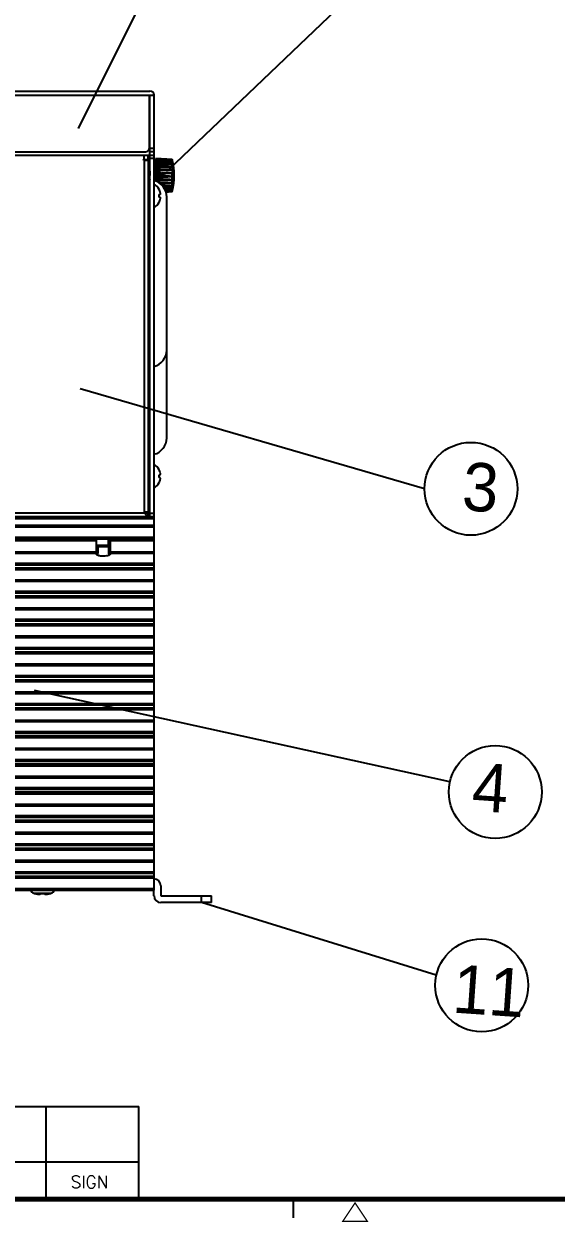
# Model space of a CAD drawing. Extents: x -425 to 6552, y -3049 to 3105.
# Drawn here: x 510.3 to 596.4, y -1937.1 to -1743.1 of the extents above; entities that cross this region are included whole.
import ezdxf
from ezdxf.enums import TextEntityAlignment as Align

# ---------------------------------------------------------------- set-up
doc = ezdxf.new("R2010")
doc.units = 0
doc.layers.get('0').update_dxf_attribs({"linetype": 'CONTINUOUS'})
doc.layers.add('DIM', color=1, linetype='CONTINUOUS')
doc.styles.add('SIM', font='simplex')
doc.styles.add('TEXTSTYLE_3', font='GOTHIC.TTF')

msp = doc.modelspace()

# ---------------------------------------------------------------- linework, layer by layer
at = {"color": 7, "linetype": 'CONTINUOUS'}
for p, q in [((386.99, -1753.93), (530.68, -1753.93)), ((386.33, -1754.58), (531.33, -1754.58)), ((530.57, -1754.58), (530.57, -1763.23)), ((530.68, -1764.32), (530.68, -1754.58)), ((531.33, -1754.58), (531.33, -1764.32)), ((531.33, -1763.23), (530.68, -1763.23)), ((508.09, -1763.78), (530.02, -1763.78)), ((508.63, -1764.32), (530.38, -1764.32)), ((529.61, -1764.98), (530.38, -1764.98)), ((529.61, -1765.09), (529.61, -1764.98)), ((529.61, -1765.09), (530.38, -1765.09)), ((529.72, -1764.98), (529.72, -1764.32)), ((529.72, -1765.09), (529.72, -1822.1)), ((529.78, -1764.98), (529.78, -1765.03)), ((529.78, -1765.03), (530.54, -1765.03)), ((529.88, -1765.03), (529.88, -1765.09)), ((530.38, -1764.32), (531.33, -1764.32)), ((530.38, -1764.98), (530.38, -1764.32)), ((530.68, -1764.98), (530.38, -1764.98)), ((530.38, -1765.09), (530.38, -1822.1)), ((530.38, -1765.58), (530.54, -1765.58)), ((530.54, -1770.07), (530.54, -1765.03)), ((531.33, -1763.78), (530.68, -1763.78)), ((530.68, -1822.87), (530.68, -1764.32)), ((531.33, -1764.87), (530.68, -1764.87)), ((531.33, -1764.32), (531.33, -1822.87)), ((531.61, -1765.01), (531.33, -1765.01)), ((531.61, -1765.03), (531.33, -1765.03)), ((531.61, -1765.06), (531.33, -1765.06)), ((531.61, -1765.15), (531.33, -1765.14)), ((531.61, -1765.23), (531.33, -1765.23)), ((531.61, -1765.37), (531.33, -1765.37)), ((531.61, -1765.5), (531.33, -1765.5)), ((531.61, -1765.7), (531.33, -1765.69)), ((534.27, -1765.01), (531.61, -1764.87)), ((531.61, -1765.37), (531.61, -1764.87)), ((531.61, -1765.7), (531.61, -1765.38)), ((534.27, -1765.01), (534.27, -1765.04)), ((534.27, -1765.05), (534.27, -1765.17)), ((534.27, -1765.2), (534.27, -1765.41)), ((534.27, -1765.46), (534.27, -1765.46)), ((534.27, -1765.46), (534.27, -1765.74)), ((534.28, -1765.06), (534.28, -1765.06)), ((530.6, -1766.79), (530.54, -1766.9)), ((530.57, -1767.45), (530.59, -1767.77)), ((530.68, -1766.79), (530.61, -1766.79)), ((531.61, -1765.86), (531.33, -1765.86)), ((531.61, -1766.11), (531.33, -1766.1)), ((531.61, -1766.3), (531.33, -1766.3)), ((531.61, -1766.58), (531.33, -1766.58)), ((531.61, -1766.79), (531.33, -1766.8)), ((531.61, -1767.1), (531.33, -1767.09)), ((531.61, -1767.32), (531.33, -1767.33)), ((531.61, -1767.64), (531.33, -1767.63)), ((531.61, -1766.11), (531.61, -1765.76)), ((531.61, -1766.58), (531.61, -1766.22)), ((531.61, -1767.1), (531.61, -1766.74)), ((531.61, -1767.65), (531.61, -1767.3)), ((534.27, -1765.81), (534.27, -1766.16)), ((534.27, -1766.24), (534.27, -1766.64)), ((534.27, -1766.73), (534.27, -1767.16)), ((534.27, -1767.7), (534.27, -1767.26)), ((530.56, -1768.42), (530.65, -1768.27)), ((530.65, -1768.26), (530.68, -1768.31)), ((531.61, -1767.86), (531.33, -1767.87)), ((531.61, -1768.18), (531.33, -1768.17)), ((531.61, -1768.4), (531.33, -1768.4)), ((531.61, -1768.22), (531.61, -1767.86)), ((531.61, -1768.51), (531.61, -1768.4)), ((534.27, -1768.24), (534.27, -1767.8)), ((534.27, -1768.75), (534.27, -1768.34)), ((534.27, -1769.21), (534.27, -1768.84)), ((534.27, -1769.6), (534.27, -1769.29)), ((530.68, -1770.07), (530.38, -1770.07)), ((532.19, -1769.9), (532.19, -1769.88)), ((532.19, -1770.67), (532.34, -1770.64)), ((532.19, -1771.11), (532.19, -1770.67)), ((532.34, -1771.14), (532.19, -1771.11)), ((533.39, -1795.87), (533.39, -1771.08)), ((534.23, -1769.6), (534.27, -1769.6)), ((534.27, -1769.9), (534.27, -1769.66)), ((534.27, -1770.1), (534.27, -1769.95)), ((534.27, -1770.2), (534.27, -1770.13)), ((534.27, -1770.2), (534.27, -1770.2)), ((530.68, -1771.71), (530.38, -1771.71)), ((532.19, -1771.9), (532.19, -1771.88)), ((530.38, -1795.79), (530.68, -1795.79)), ((533.39, -1810.1), (533.39, -1795.87)), ((530.38, -1810.01), (530.68, -1810.01)), ((530.54, -1815.48), (530.54, -1810.01)), ((530.68, -1815.48), (530.38, -1815.48)), ((532.19, -1815.32), (532.19, -1815.29)), ((532.19, -1816.08), (532.34, -1816.05)), ((532.19, -1816.53), (532.19, -1816.08)), ((530.68, -1817.13), (530.38, -1817.13)), ((530.54, -1822.1), (530.54, -1817.13)), ((532.34, -1816.55), (532.19, -1816.53)), ((532.19, -1817.32), (532.19, -1817.29)), ((530.54, -1821.56), (530.38, -1821.56)), ((410.55, -1822.21), (530.38, -1822.21)), ((410.96, -1823.14), (531.33, -1823.14)), ((530.38, -1822.87), (411.15, -1822.87)), ((530.38, -1822.1), (529.67, -1822.1)), ((529.67, -1822.1), (529.67, -1822.21)), ((529.83, -1822.1), (529.83, -1822.21)), ((530.54, -1822.1), (530.38, -1822.1)), ((530.68, -1822.21), (530.38, -1822.21)), ((530.38, -1822.87), (530.38, -1822.21)), ((530.38, -1822.87), (530.68, -1822.87)), ((531.33, -1822.32), (530.68, -1822.32)), ((531.33, -1822.87), (530.68, -1822.87)), ((531.33, -1822.87), (531.33, -1883.33)), ((410.96, -1824.24), (531.33, -1824.24)), ((410.96, -1824.51), (531.33, -1824.51)), ((410.96, -1826.15), (531.33, -1826.15)), ((410.96, -1826.43), (531.33, -1826.43)), ((420.34, -1826.7), (521.95, -1826.7)), ((521.95, -1826.43), (521.95, -1827.47)), ((521.95, -1827.47), (523.93, -1827.47)), ((522.17, -1827.69), (521.95, -1827.47)), ((522.04, -1828.53), (522.04, -1827.55)), ((522.17, -1827.69), (523.92, -1827.69)), ((522.29, -1828.53), (522.29, -1827.69)), ((523.92, -1827.69), (524.14, -1827.47)), ((523.93, -1826.43), (523.93, -1827.47)), ((523.97, -1827.64), (523.97, -1828.53)), ((524.14, -1826.43), (524.14, -1827.47)), ((524.22, -1826.69), (524.19, -1826.7)), ((524.22, -1826.7), (531.33, -1826.7)), ((524.22, -1826.7), (524.22, -1828.53)), ((420, -1828.53), (522.29, -1828.53)), ((420.34, -1828.78), (521.95, -1828.78)), ((521.95, -1828.78), (522.23, -1829.04)), ((522.09, -1829.03), (522.22, -1829.03)), ((522.22, -1829.07), (522.23, -1829.04)), ((523.97, -1828.53), (531.33, -1828.53)), ((524.3, -1828.78), (524.03, -1829.04)), ((524.03, -1829.04), (524.03, -1829.07)), ((524.3, -1828.78), (531.33, -1828.78)), ((410.96, -1830.39), (531.33, -1830.39)), ((410.96, -1830.65), (531.33, -1830.65)), ((410.96, -1831.11), (531.33, -1831.11)), ((410.96, -1831.39), (531.33, -1831.39)), ((410.96, -1833.07), (531.33, -1833.07)), ((410.96, -1833.32), (531.33, -1833.32)), ((410.96, -1834.93), (531.33, -1834.93)), ((410.96, -1835.19), (531.33, -1835.19)), ((410.96, -1835.65), (531.33, -1835.65)), ((410.96, -1835.93), (531.33, -1835.93)), ((410.96, -1837.61), (531.33, -1837.61)), ((410.96, -1837.87), (531.33, -1837.87)), ((410.96, -1839.47), (531.33, -1839.47)), ((410.96, -1839.73), (531.33, -1839.73)), ((410.96, -1840.19), (531.33, -1840.19)), ((410.96, -1840.47), (531.33, -1840.47)), ((410.96, -1842.15), (531.33, -1842.15)), ((410.96, -1842.41), (531.33, -1842.41)), ((410.96, -1844.02), (531.33, -1844.02)), ((410.96, -1844.27), (531.33, -1844.27)), ((410.96, -1844.74), (531.33, -1844.74)), ((410.96, -1845.01), (531.33, -1845.01)), ((410.96, -1846.69), (531.33, -1846.69)), ((410.96, -1846.95), (531.33, -1846.95)), ((410.96, -1848.56), (531.33, -1848.56)), ((410.96, -1848.81), (531.33, -1848.81)), ((410.96, -1849.28), (531.33, -1849.28)), ((410.96, -1849.55), (531.33, -1849.55)), ((410.96, -1851.24), (531.33, -1851.24)), ((410.96, -1851.49), (531.33, -1851.49)), ((410.96, -1853.1), (531.33, -1853.1)), ((410.96, -1853.35), (531.33, -1853.35)), ((410.96, -1853.82), (531.33, -1853.82)), ((410.96, -1854.09), (531.33, -1854.09)), ((410.96, -1855.78), (531.33, -1855.78)), ((410.96, -1856.03), (531.33, -1856.03)), ((410.96, -1857.64), (531.33, -1857.64)), ((410.96, -1857.9), (531.33, -1857.9)), ((410.96, -1858.36), (531.33, -1858.36)), ((410.96, -1858.63), (531.33, -1858.63)), ((410.96, -1860.32), (531.33, -1860.32)), ((410.96, -1860.57), (531.33, -1860.57)), ((410.96, -1862.18), (531.33, -1862.18)), ((410.96, -1862.44), (531.33, -1862.44)), ((410.96, -1862.9), (531.33, -1862.9)), ((410.96, -1863.18), (531.33, -1863.18)), ((410.96, -1864.86), (531.33, -1864.86)), ((410.96, -1865.12), (531.33, -1865.12)), ((410.96, -1866.72), (531.33, -1866.72)), ((410.96, -1866.98), (531.33, -1866.98)), ((410.96, -1867.44), (531.33, -1867.44)), ((410.96, -1867.72), (531.33, -1867.72)), ((410.96, -1869.4), (531.33, -1869.4)), ((410.96, -1869.66), (531.33, -1869.66)), ((410.96, -1871.27), (531.33, -1871.27)), ((410.96, -1871.52), (531.33, -1871.52)), ((410.96, -1871.99), (531.33, -1871.99)), ((410.96, -1872.26), (531.33, -1872.26)), ((410.96, -1873.94), (531.33, -1873.94)), ((410.96, -1874.2), (531.33, -1874.2)), ((410.96, -1875.81), (531.33, -1875.81)), ((410.96, -1876.06), (531.33, -1876.06)), ((410.96, -1876.53), (531.33, -1876.53)), ((410.96, -1876.8), (531.33, -1876.8)), ((410.96, -1878.48), (531.33, -1878.48)), ((410.96, -1878.74), (531.33, -1878.74)), ((410.96, -1880.35), (531.33, -1880.35)), ((410.96, -1880.6), (531.33, -1880.6)), ((410.96, -1881.07), (531.33, -1881.07)), ((410.96, -1881.34), (531.33, -1881.34)), ((410.96, -1883.06), (531.33, -1883.06)), ((410.96, -1883.33), (531.33, -1883.33)), ((511.88, -1883.85), (514.67, -1883.85)), ((511.93, -1883.86), (511.88, -1883.85)), ((511.93, -1883.86), (511.97, -1883.86)), ((512.91, -1883.97), (512.93, -1883.86)), ((512.93, -1883.86), (513.63, -1883.86)), ((513.63, -1883.86), (513.65, -1883.97)), ((514.59, -1883.86), (514.63, -1883.86)), ((514.63, -1883.86), (514.67, -1883.85)), ((531.33, -1884.26), (531.33, -1883.33)), ((532.43, -1882.62), (532.43, -1884.26)), ((532.43, -1884.26), (540.64, -1884.26)), ((540.64, -1885.36), (532.43, -1885.36)), ((539, -1885.36), (539, -1884.26)), ((540.64, -1885.36), (540.64, -1884.26))]:
    msp.add_line(p, q, dxfattribs=at)
for p, q in [((353.89, -1918.39), (528.89, -1918.39)), ((513.89, -1933.39), (513.89, -1918.39)), ((528.89, -1933.39), (528.89, -1918.39)), ((528.89, -1927.39), (359.89, -1927.39)), ((553.89, -1933.39), (553.89, -1936.39))]:
    msp.add_line(p, q)
for points, const_width in [([(903.89, -1553.39), (353.89, -1553.39), (353.89, -1933.39), (903.89, -1933.39)], 0.8), ([(563.89, -1933.99), (565.89, -1936.99), (561.89, -1936.99)], 0.2)]:
    msp.add_lwpolyline(points, close=True, dxfattribs=dict(const_width=const_width))
for centre, radius, start, end in [((530.68, -1754.58), 0.657, 0, 90), ((530.02, -1763.23), 0.547, 270, 0), ((524.66, -1767.61), 9.96, 345.008, 15.1074), ((531.22, -1814.95), 48.42, 88.9952, 89.5433), ((531.76, -1813.43), 46.35, 88.9921, 90.1889), ((533.99, -1757.81), 8.01, 270.9449, 271.9953), ((530.65, -1771.08), 2.74, 0, 75.5225), ((530.21, -1770.89), 2.22, 27.0569, 59.4898), ((532.27, -1812.04), 44.4, 89.0121, 90.8488), ((532, -1722.45), 45.43, 269.5071, 271.0026), ((531.48, -1720.97), 47.46, 270.1604, 271.0078), ((530.18, -1770.88), 2.24, 24.1273, 26.031), ((530.17, -1770.89), 2.24, 16.5405, 24.1207), ((530.17, -1770.89), 2.25, 14.9385, 16.5387), ((530.17, -1770.89), 2.25, 343.4613, 345.0615), ((531.09, -1770.64), 1.29, 12.9859, 14.9466), ((531.09, -1771.14), 1.29, 345.0534, 347.0141), ((533.78, -1770.02), 0.507, 348.1599, 348.9212), ((534.12, -1770.15), 0.157, 344.348, 349.5719), ((532.95, -1769.86), 1.37, 345.4276, 345.6248), ((530.21, -1770.89), 2.22, 300.5102, 332.9431), ((530.18, -1770.89), 2.24, 333.969, 335.8727), ((530.17, -1770.89), 2.24, 335.8793, 343.4595), ((530.65, -1795.87), 2.74, 284.4775, 0), ((530.65, -1810.1), 2.74, 284.4775, 0), ((530.21, -1816.3), 2.22, 27.0569, 59.4898), ((530.18, -1816.3), 2.24, 24.1273, 26.031), ((530.17, -1816.3), 2.24, 16.5405, 24.1207), ((530.17, -1816.3), 2.25, 14.9385, 16.5387), ((531.09, -1816.06), 1.29, 12.9859, 14.9466), ((530.21, -1816.3), 2.22, 300.5102, 332.9431), ((530.18, -1816.31), 2.24, 333.969, 335.8727), ((530.17, -1816.31), 2.24, 335.8793, 343.4595), ((530.17, -1816.31), 2.25, 343.4613, 345.0615), ((531.09, -1816.55), 1.29, 345.0534, 347.0141), ((521.13, -1832.25), 6.35, 60.8916, 61.7115), ((523.06, -1824.22), 2.73, 293.3223, 294.4156), ((521.43, -1832.1), 5.74, 60.9327, 61.8389), ((522.78, -1823.98), 3.41, 293.4397, 294.9088), ((521.91, -1831.59), 4.73, 61.6101, 61.8788), ((521.23, -1832.85), 6.16, 60.951, 61.5886), ((522.45, -1829.07), 0.228, 179.9604, 188.681), ((523.8, -1829.07), 0.23, 351.2139, 359.856), ((531.33, -1882.62), 1.09, 0, 90), ((512.08, -1883.16), 0.719, 194.2417, 253.9084), ((513.28, -1878.95), 5.08, 255.0954, 261.2451), ((513.28, -1878.95), 5.08, 278.7549, 284.9046), ((514.47, -1883.16), 0.719, 286.0916, 345.7583), ((532.43, -1884.26), 1.09, 180, 270)]:
    msp.add_arc(centre, radius, start, end, dxfattribs=at)
for points, knots in [([(531.61, -1764.89), (532.05, -1764.91), (532.72, -1764.95), (533.61, -1765), (534.05, -1765.02), (534.27, -1765.04)], [0, 0, 0, 0, 0.500194, 0.750254, 1, 1, 1, 1]), ([(534.27, -1765.05), (534.05, -1765.04), (533.61, -1765.03), (532.72, -1764.98), (532.05, -1764.95), (531.61, -1764.93)], [0, 0, 0, 0, 0.249598, 0.499641, 1, 1, 1, 1]), ([(531.61, -1765.02), (531.83, -1765.03), (532.28, -1765.05), (532.94, -1765.08), (533.5, -1765.11), (533.94, -1765.14), (534.16, -1765.16), (534.27, -1765.17)], [0, 0, 0, 0, 0.250007, 0.500069, 0.750133, 0.875128, 1, 1, 1, 1]), ([(534.27, -1765.2), (534.16, -1765.2), (533.94, -1765.2), (533.5, -1765.18), (532.94, -1765.16), (532.27, -1765.13), (531.83, -1765.11), (531.61, -1765.1)], [0, 0, 0, 0, 0.124657, 0.249551, 0.499579, 0.749753, 1, 1, 1, 1]), ([(531.61, -1765.26), (531.83, -1765.27), (532.28, -1765.28), (532.94, -1765.32), (533.5, -1765.35), (533.94, -1765.38), (534.16, -1765.4), (534.27, -1765.41)], [0, 0, 0, 0, 0.249937, 0.499956, 0.750018, 0.875043, 1, 1, 1, 1]), ([(534.27, -1765.46), (534.16, -1765.46), (533.94, -1765.46), (533.5, -1765.45), (532.94, -1765.44), (532.27, -1765.41), (531.83, -1765.39), (531.61, -1765.38)], [0, 0, 0, 0, 0.124665, 0.249553, 0.499566, 0.749737, 1, 1, 1, 1]), ([(531.61, -1765.6), (531.83, -1765.61), (532.28, -1765.62), (532.94, -1765.65), (533.5, -1765.68), (533.94, -1765.71), (534.16, -1765.73), (534.27, -1765.74)], [0, 0, 0, 0, 0.24989, 0.499874, 0.749928, 0.874973, 1, 1, 1, 1]), ([(534.27, -1765.04), (534.27, -1765.04), (534.28, -1765.05), (534.28, -1765.05), (534.28, -1765.06), (534.28, -1765.06), (534.28, -1765.06)], [0, 0, 0, 0, 0.398434, 0.70534, 0.907726, 1, 1, 1, 1]), ([(534.28, -1765.06), (534.28, -1765.06), (534.28, -1765.06), (534.28, -1765.06), (534.27, -1765.05), (534.27, -1765.05)], [0, 0, 0, 0, 0.082808, 0.277612, 1, 1, 1, 1]), ([(534.27, -1765.17), (534.27, -1765.17), (534.28, -1765.18), (534.28, -1765.18), (534.28, -1765.18)], [0, 0, 0, 0, 0.765619, 1, 1, 1, 1]), ([(534.28, -1765.21), (534.28, -1765.21), (534.27, -1765.21), (534.27, -1765.21), (534.27, -1765.2)], [0, 0, 0, 0, 0.153439, 1, 1, 1, 1]), ([(534.27, -1765.41), (534.27, -1765.41), (534.28, -1765.43), (534.28, -1765.45), (534.28, -1765.46), (534.28, -1765.46), (534.27, -1765.46)], [0, 0, 0, 0, 0.399071, 0.712702, 0.913326, 1, 1, 1, 1]), ([(534.28, -1765.18), (534.28, -1765.19), (534.28, -1765.2), (534.28, -1765.2), (534.28, -1765.21), (534.28, -1765.21)], [0, 0, 0, 0, 0.727785, 0.918864, 1, 1, 1, 1]), ([(530.54, -1767.07), (530.55, -1767.13), (530.56, -1767.25), (530.57, -1767.38), (530.57, -1767.45)], [0, 0, 0, 0, 0.440936, 1, 1, 1, 1]), ([(530.6, -1766.79), (530.61, -1766.79), (530.61, -1766.79), (530.61, -1766.79), (530.61, -1766.79)], [0, 0, 0, 0, 0.336267, 1, 1, 1, 1]), ([(530.61, -1766.79), (530.61, -1766.79), (530.61, -1766.79), (530.62, -1766.8), (530.62, -1766.81), (530.63, -1766.84), (530.63, -1766.89), (530.64, -1766.93), (530.64, -1766.96)], [0, 0, 0, 0, 0.02586, 0.077396, 0.158533, 0.269612, 0.57954, 1, 1, 1, 1]), ([(530.64, -1766.96), (530.64, -1766.97), (530.64, -1767.03), (530.65, -1767.1), (530.65, -1767.15)], [0, 0, 0, 0, 0.220902, 1, 1, 1, 1]), ([(530.65, -1767.15), (530.65, -1767.18), (530.66, -1767.34), (530.67, -1767.49), (530.68, -1767.61)], [0, 0, 0, 0, 0.23036, 1, 1, 1, 1]), ([(534.13, -1765.82), (533.92, -1765.82), (533.5, -1765.82), (532.66, -1765.8), (532.03, -1765.78), (531.61, -1765.76)], [0, 0, 0, 0, 0.249699, 0.499685, 1, 1, 1, 1]), ([(531.61, -1766.03), (531.83, -1766.04), (532.28, -1766.05), (532.94, -1766.07), (533.5, -1766.1), (533.94, -1766.13), (534.16, -1766.15), (534.27, -1766.16)], [0, 0, 0, 0, 0.249874, 0.499837, 0.749879, 0.874931, 1, 1, 1, 1]), ([(533.89, -1766.26), (533.7, -1766.26), (533.32, -1766.26), (532.56, -1766.25), (531.99, -1766.24), (531.61, -1766.22)], [0, 0, 0, 0, 0.249829, 0.499807, 1, 1, 1, 1]), ([(533.59, -1766.76), (533.26, -1766.76), (532.6, -1766.76), (531.94, -1766.75), (531.61, -1766.74)], [0, 0, 0, 0, 0.4999, 1, 1, 1, 1]), ([(533.22, -1767.3), (532.95, -1767.31), (532.42, -1767.31), (531.88, -1767.31), (531.61, -1767.3)], [0, 0, 0, 0, 0.499973, 1, 1, 1, 1]), ([(532.07, -1766.54), (532.26, -1766.54), (532.62, -1766.55), (533.17, -1766.57), (533.63, -1766.59), (534, -1766.61), (534.18, -1766.63), (534.27, -1766.64)], [0, 0, 0, 0, 0.249908, 0.499871, 0.749892, 0.874932, 1, 1, 1, 1]), ([(532.58, -1767.08), (532.72, -1767.09), (533, -1767.09), (533.43, -1767.11), (533.78, -1767.12), (534.06, -1767.14), (534.2, -1767.15), (534.27, -1767.16)], [0, 0, 0, 0, 0.249953, 0.499931, 0.749938, 0.87496, 1, 1, 1, 1]), ([(534.27, -1767.26), (534.19, -1767.27), (534.01, -1767.28), (533.66, -1767.29), (533.4, -1767.3), (533.22, -1767.3)], [0, 0, 0, 0, 0.249944, 0.499939, 1, 1, 1, 1]), ([(534.27, -1766.73), (534.16, -1766.74), (533.93, -1766.75), (533.7, -1766.76), (533.59, -1766.76)], [0, 0, 0, 0, 0.499834, 1, 1, 1, 1]), ([(534.27, -1765.74), (534.27, -1765.75), (534.28, -1765.77), (534.28, -1765.79), (534.28, -1765.8), (534.28, -1765.81), (534.27, -1765.81)], [0, 0, 0, 0, 0.353087, 0.654002, 0.874169, 1, 1, 1, 1]), ([(534.27, -1766.16), (534.28, -1766.18), (534.28, -1766.2), (534.28, -1766.23), (534.28, -1766.24), (534.27, -1766.24)], [0, 0, 0, 0, 0.600963, 0.836389, 1, 1, 1, 1]), ([(534.27, -1766.64), (534.28, -1766.66), (534.28, -1766.69), (534.28, -1766.72), (534.27, -1766.73)], [0, 0, 0, 0, 0.560204, 1, 1, 1, 1]), ([(534.27, -1767.16), (534.28, -1767.18), (534.28, -1767.21), (534.28, -1767.24), (534.27, -1767.26)], [0, 0, 0, 0, 0.524516, 1, 1, 1, 1]), ([(530.56, -1768.42), (530.56, -1768.42), (530.56, -1768.43), (530.56, -1768.43), (530.56, -1768.43)], [0, 0, 0, 0, 0.336254, 1, 1, 1, 1]), ([(530.59, -1767.77), (530.6, -1767.83), (530.6, -1767.91), (530.61, -1768.03), (530.62, -1768.1), (530.63, -1768.16), (530.63, -1768.2), (530.64, -1768.24), (530.64, -1768.25), (530.65, -1768.26)], [0, 0, 0, 0, 0.368838, 0.531735, 0.675232, 0.796105, 0.89168, 0.959959, 1, 1, 1, 1]), ([(531.61, -1768.22), (531.91, -1768.21), (532.52, -1768.2), (533.12, -1768.2), (533.43, -1768.21)], [0, 0, 0, 0, 0.500063, 1, 1, 1, 1]), ([(532.08, -1768.74), (532.36, -1768.74), (532.92, -1768.73), (533.48, -1768.73), (533.76, -1768.73)], [0, 0, 0, 0, 0.500131, 1, 1, 1, 1]), ([(534.27, -1768.34), (534.19, -1768.34), (534.03, -1768.36), (533.7, -1768.38), (533.29, -1768.4), (532.8, -1768.42), (532.47, -1768.42), (532.31, -1768.43)], [0, 0, 0, 0, 0.125058, 0.25009, 0.500104, 0.750072, 1, 1, 1, 1]), ([(534.27, -1768.84), (534.19, -1768.85), (534.04, -1768.86), (533.72, -1768.88), (533.32, -1768.91), (532.84, -1768.93), (532.52, -1768.94), (532.36, -1768.94)], [0, 0, 0, 0, 0.125059, 0.250098, 0.500123, 0.750089, 1, 1, 1, 1]), ([(532.65, -1769.21), (532.88, -1769.21), (533.34, -1769.2), (533.8, -1769.2), (534.02, -1769.2)], [0, 0, 0, 0, 0.500225, 1, 1, 1, 1]), ([(534.27, -1767.8), (534.15, -1767.81), (533.9, -1767.83), (533.41, -1767.85), (533.04, -1767.86), (532.79, -1767.87)], [0, 0, 0, 0, 0.250023, 0.50003, 1, 1, 1, 1]), ([(534.27, -1769.29), (534.15, -1769.3), (533.91, -1769.32), (533.41, -1769.35), (533.04, -1769.37), (532.8, -1769.38)], [0, 0, 0, 0, 0.250032, 0.500061, 1, 1, 1, 1]), ([(533.03, -1767.65), (533.24, -1767.65), (533.55, -1767.66), (533.96, -1767.68), (534.17, -1767.69), (534.27, -1767.7)], [0, 0, 0, 0, 0.500017, 0.750017, 1, 1, 1, 1]), ([(533.43, -1768.21), (533.57, -1768.21), (533.78, -1768.21), (534.06, -1768.23), (534.2, -1768.23), (534.27, -1768.24)], [0, 0, 0, 0, 0.500112, 0.750105, 1, 1, 1, 1]), ([(533.76, -1768.73), (533.84, -1768.73), (534.02, -1768.74), (534.19, -1768.74), (534.27, -1768.75)], [0, 0, 0, 0, 0.500206, 1, 1, 1, 1]), ([(534.27, -1767.7), (534.28, -1767.72), (534.28, -1767.75), (534.28, -1767.79), (534.27, -1767.8)], [0, 0, 0, 0, 0.491035, 1, 1, 1, 1]), ([(534.27, -1768.24), (534.28, -1768.25), (534.28, -1768.29), (534.28, -1768.32), (534.27, -1768.34)], [0, 0, 0, 0, 0.456765, 1, 1, 1, 1]), ([(534.27, -1768.75), (534.28, -1768.75), (534.28, -1768.77), (534.28, -1768.8), (534.28, -1768.82), (534.27, -1768.84)], [0, 0, 0, 0, 0.178206, 0.419133, 1, 1, 1, 1]), ([(534.27, -1769.21), (534.28, -1769.21), (534.28, -1769.22), (534.28, -1769.25), (534.28, -1769.27), (534.27, -1769.29)], [0, 0, 0, 0, 0.144563, 0.372543, 1, 1, 1, 1]), ([(532.34, -1770.64), (532.34, -1770.64), (532.35, -1770.63), (532.36, -1770.61), (532.37, -1770.59), (532.37, -1770.55), (532.37, -1770.51), (532.37, -1770.44), (532.36, -1770.39), (532.35, -1770.35)], [0, 0, 0, 0, 0.052111, 0.11877, 0.209373, 0.32622, 0.467888, 0.630775, 1, 1, 1, 1]), ([(532.35, -1771.43), (532.36, -1771.39), (532.37, -1771.34), (532.37, -1771.27), (532.37, -1771.23), (532.37, -1771.19), (532.36, -1771.17), (532.35, -1771.15), (532.34, -1771.14), (532.34, -1771.14)], [0, 0, 0, 0, 0.369226, 0.532115, 0.673783, 0.79063, 0.881233, 0.947891, 1, 1, 1, 1]), ([(532.96, -1769.61), (533.17, -1769.61), (533.49, -1769.6), (533.91, -1769.6), (534.12, -1769.6), (534.23, -1769.6)], [0, 0, 0, 0, 0.500388, 0.750369, 1, 1, 1, 1]), ([(534.27, -1769.66), (534.17, -1769.67), (533.97, -1769.69), (533.56, -1769.72), (533.25, -1769.73), (533.04, -1769.75)], [0, 0, 0, 0, 0.249935, 0.49996, 1, 1, 1, 1]), ([(533.13, -1769.93), (533.32, -1769.92), (533.61, -1769.91), (533.99, -1769.9), (534.18, -1769.9), (534.27, -1769.9)], [0, 0, 0, 0, 0.500481, 0.750468, 1, 1, 1, 1]), ([(534.27, -1769.95), (534.18, -1769.95), (534, -1769.97), (533.63, -1769.99), (533.36, -1770.01), (533.17, -1770.02)], [0, 0, 0, 0, 0.249819, 0.499837, 1, 1, 1, 1]), ([(533.22, -1770.14), (533.4, -1770.13), (533.75, -1770.12), (534.1, -1770.11), (534.27, -1770.1)], [0, 0, 0, 0, 0.500479, 1, 1, 1, 1]), ([(534.27, -1770.13), (534.1, -1770.14), (533.76, -1770.16), (533.41, -1770.18), (533.24, -1770.19)], [0, 0, 0, 0, 0.499712, 1, 1, 1, 1]), ([(533.26, -1770.25), (533.34, -1770.24), (533.68, -1770.22), (534.02, -1770.21), (534.27, -1770.2)], [0, 0, 0, 0, 0.25026, 1, 1, 1, 1]), ([(534.27, -1770.2), (534.19, -1770.21), (533.85, -1770.22), (533.51, -1770.24), (533.26, -1770.26)], [0, 0, 0, 0, 0.24961, 1, 1, 1, 1]), ([(534.27, -1769.6), (534.28, -1769.6), (534.28, -1769.61), (534.28, -1769.62), (534.28, -1769.64), (534.27, -1769.65), (534.27, -1769.66)], [0, 0, 0, 0, 0.101122, 0.309826, 0.619148, 1, 1, 1, 1]), ([(534.28, -1769.92), (534.28, -1769.93), (534.28, -1769.93), (534.27, -1769.94), (534.27, -1769.95)], [0, 0, 0, 0, 0.227774, 1, 1, 1, 1]), ([(534.27, -1770.1), (534.27, -1770.1), (534.28, -1770.1), (534.28, -1770.1), (534.28, -1770.1)], [0, 0, 0, 0, 0.696827, 1, 1, 1, 1]), ([(534.28, -1770.1), (534.28, -1770.1), (534.28, -1770.1), (534.28, -1770.1), (534.28, -1770.11), (534.28, -1770.12), (534.27, -1770.12)], [0, 0, 0, 0, 0.07158, 0.263391, 0.57675, 1, 1, 1, 1]), ([(534.27, -1770.2), (534.27, -1770.19), (534.28, -1770.19), (534.28, -1770.19), (534.28, -1770.18), (534.28, -1770.18), (534.28, -1770.18)], [0, 0, 0, 0, 0.425175, 0.739343, 0.932328, 1, 1, 1, 1]), ([(534.28, -1769.9), (534.28, -1769.9), (534.28, -1769.9), (534.28, -1769.91), (534.28, -1769.92), (534.28, -1769.92)], [0, 0, 0, 0, 0.091496, 0.282482, 1, 1, 1, 1]), ([(532.34, -1816.05), (532.34, -1816.05), (532.35, -1816.05), (532.36, -1816.03), (532.37, -1816), (532.37, -1815.97), (532.37, -1815.92), (532.37, -1815.86), (532.36, -1815.8), (532.35, -1815.77)], [0, 0, 0, 0, 0.052111, 0.11877, 0.209373, 0.32622, 0.467888, 0.630775, 1, 1, 1, 1]), ([(532.35, -1816.84), (532.36, -1816.81), (532.37, -1816.75), (532.37, -1816.69), (532.37, -1816.64), (532.37, -1816.61), (532.36, -1816.58), (532.35, -1816.56), (532.34, -1816.56), (532.34, -1816.55)], [0, 0, 0, 0, 0.369226, 0.532115, 0.673783, 0.79063, 0.881233, 0.947891, 1, 1, 1, 1]), ([(530.38, -1822.87), (530.37, -1822.87), (530.35, -1822.83), (530.3, -1822.8), (530.23, -1822.72), (530.14, -1822.63), (530.04, -1822.54), (529.9, -1822.4), (529.79, -1822.29), (529.72, -1822.21)], [0, 0, 0, 0, 0.028229, 0.105404, 0.218484, 0.354725, 0.505841, 0.666159, 1, 1, 1, 1]), ([(523.93, -1827.47), (523.92, -1827.48), (523.84, -1827.56), (523.77, -1827.63), (523.72, -1827.69)], [0, 0, 0, 0, 0.252581, 1, 1, 1, 1]), ([(524.14, -1826.68), (524.15, -1826.68), (524.17, -1826.68), (524.19, -1826.69), (524.21, -1826.69)], [0, 0, 0, 0, 0.324213, 1, 1, 1, 1]), ([(524.14, -1827.06), (524.15, -1827.06), (524.17, -1827.06), (524.19, -1827.07), (524.21, -1827.07)], [0, 0, 0, 0, 0.324277, 1, 1, 1, 1]), ([(524.14, -1827.44), (524.15, -1827.44), (524.17, -1827.45), (524.19, -1827.45), (524.21, -1827.46)], [0, 0, 0, 0, 0.322237, 1, 1, 1, 1]), ([(524.28, -1826.48), (524.28, -1826.49), (524.24, -1826.56), (524.22, -1826.64), (524.22, -1826.7)], [0, 0, 0, 0, 0.205445, 1, 1, 1, 1]), ([(522.03, -1828.98), (522.01, -1828.96), (521.97, -1828.91), (521.94, -1828.83), (521.95, -1828.78)], [0, 0, 0, 0, 0.291823, 1, 1, 1, 1]), ([(521.95, -1828.78), (521.97, -1828.75), (522.01, -1828.67), (522.04, -1828.58), (522.04, -1828.53)], [0, 0, 0, 0, 0.429624, 1, 1, 1, 1]), ([(523.13, -1829.27), (522.93, -1829.27), (522.57, -1829.23), (522.22, -1829.12), (522.09, -1829.03)], [0, 0, 0, 0, 0.555453, 1, 1, 1, 1]), ([(522.23, -1829.04), (522.23, -1829.03), (522.24, -1828.99), (522.24, -1828.95), (522.25, -1828.92)], [0, 0, 0, 0, 0.191902, 1, 1, 1, 1]), ([(522.25, -1828.92), (522.25, -1828.89), (522.28, -1828.76), (522.29, -1828.63), (522.29, -1828.53)], [0, 0, 0, 0, 0.229649, 1, 1, 1, 1]), ([(523.83, -1829.18), (523.77, -1829.19), (523.54, -1829.25), (523.31, -1829.27), (523.13, -1829.27)], [0, 0, 0, 0, 0.234697, 1, 1, 1, 1]), ([(524.23, -1828.98), (524.2, -1829), (524.09, -1829.09), (523.94, -1829.15), (523.83, -1829.18)], [0, 0, 0, 0, 0.207079, 1, 1, 1, 1]), ([(523.97, -1828.53), (523.97, -1828.63), (523.98, -1828.8), (524.02, -1828.97), (524.03, -1829.04)], [0, 0, 0, 0, 0.595928, 1, 1, 1, 1]), ([(524.22, -1828.53), (524.22, -1828.58), (524.24, -1828.67), (524.29, -1828.75), (524.3, -1828.78)], [0, 0, 0, 0, 0.579885, 1, 1, 1, 1]), ([(524.3, -1828.78), (524.31, -1828.83), (524.29, -1828.91), (524.24, -1828.96), (524.23, -1828.98)], [0, 0, 0, 0, 0.711979, 1, 1, 1, 1]), ([(512.5, -1883.97), (512.56, -1883.98), (512.65, -1883.99), (512.76, -1884), (512.83, -1884), (512.87, -1883.99), (512.89, -1883.99), (512.9, -1883.98), (512.91, -1883.98), (512.91, -1883.97)], [0, 0, 0, 0, 0.372892, 0.688959, 0.811056, 0.90357, 0.93817, 0.965147, 1, 1, 1, 1]), ([(513.65, -1883.97), (513.65, -1883.98), (513.65, -1883.98), (513.67, -1883.99), (513.69, -1883.99), (513.72, -1884), (513.8, -1884), (513.91, -1883.99), (514, -1883.98), (514.05, -1883.97)], [0, 0, 0, 0, 0.034835, 0.0618, 0.096392, 0.188885, 0.310967, 0.627054, 1, 1, 1, 1])]:
    msp.add_open_spline(points, degree=3, knots=knots, dxfattribs=at)
for points in [[(534.27, -1766.24), (534.15, -1766.25), (534.02, -1766.25), (533.89, -1766.26)], [(534.02, -1769.2), (534.11, -1769.2), (534.19, -1769.21), (534.27, -1769.21)], [(534.27, -1769.9), (534.27, -1769.9), (534.27, -1769.9), (534.28, -1769.9)], [(524.22, -1827.45), (524.18, -1827.47), (524.14, -1827.49), (524.1, -1827.5)], [(524.3, -1826.44), (524.3, -1826.46), (524.29, -1826.47), (524.28, -1826.48)], [(522.09, -1829.03), (522.07, -1829.01), (522.05, -1829), (522.03, -1828.98)]]:
    msp.add_open_spline(points, degree=3, dxfattribs=at)
at = {"layer": 'DIM', "color": 1, "linetype": 'CONTINUOUS'}
for p, q in [((575.76, -1726.5), (533.59, -1766.76)), ((534.74, -1728.54), (519.07, -1759.96)), ((575.12, -1818.34), (519.36, -1802.16)), ((579.25, -1865.82), (511.98, -1851.02)), ((577.05, -1897.13), (539, -1885.36))]:
    msp.add_line(p, q, dxfattribs=at)
for centre in [(582.65, -1818.34), (586.59, -1867.44), (584.4, -1898.75)]:
    msp.add_circle(centre, 7.52, dxfattribs=at)

# ---------------------------------------------------------------- texts
at = {"style": 'SIM'}
msp.add_text('SIGN', height=2, dxfattribs=at).set_placement((520.89, -1930.6), align=Align.MIDDLE)
at = {"layer": 'DIM', "color": 1, "linetype": 'CONTINUOUS', "width": 17.7469, "attachment_point": 1, "rotation": 356.0357, "style": 'TEXTSTYLE_3'}
for s, insert, char_height in [('3', (581.59, -1813.97), 7.83), ('4', (583.18, -1862.64), 7.83), ('11', (580.05, -1895.34), 7.826)]:
    msp.add_mtext(s, dxfattribs=dict(at, insert=insert, char_height=char_height))

doc.saveas('drawing.dxf')
